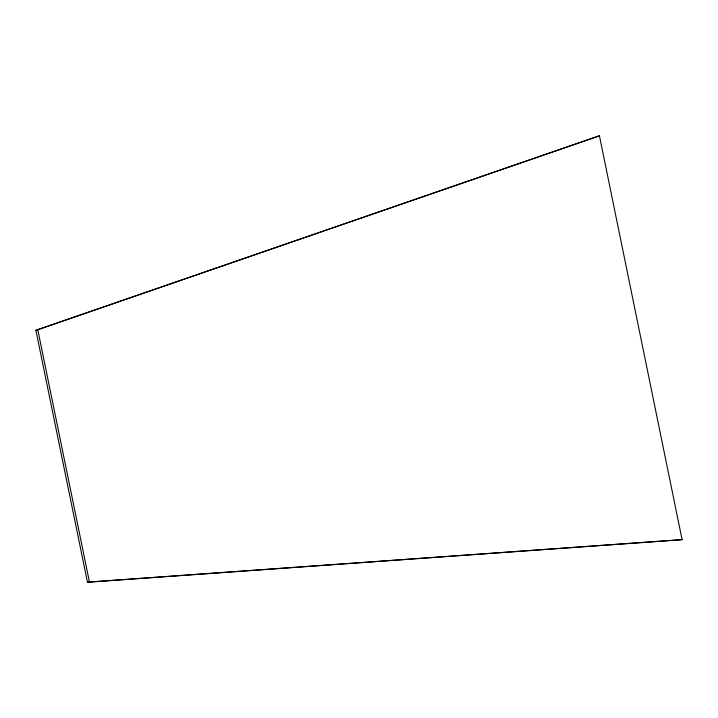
<?xml version="1.0" encoding="UTF-8"?>
<svg xmlns="http://www.w3.org/2000/svg" width="718" height="718" viewBox="0 0 718 718"><rect width="100%" height="100%" fill="white"/><g stroke="black" fill="none" stroke-linecap="round" stroke-linejoin="round"><path stroke-width="1.08" d="M35.9 330.325L599.431 135.801L682.1 539.649L87.461 582.199L35.9 330.325L599.431 135.801M87.461 582.199L682.1 539.649M37.83 329.93L89.391 581.804"/></g></svg>
